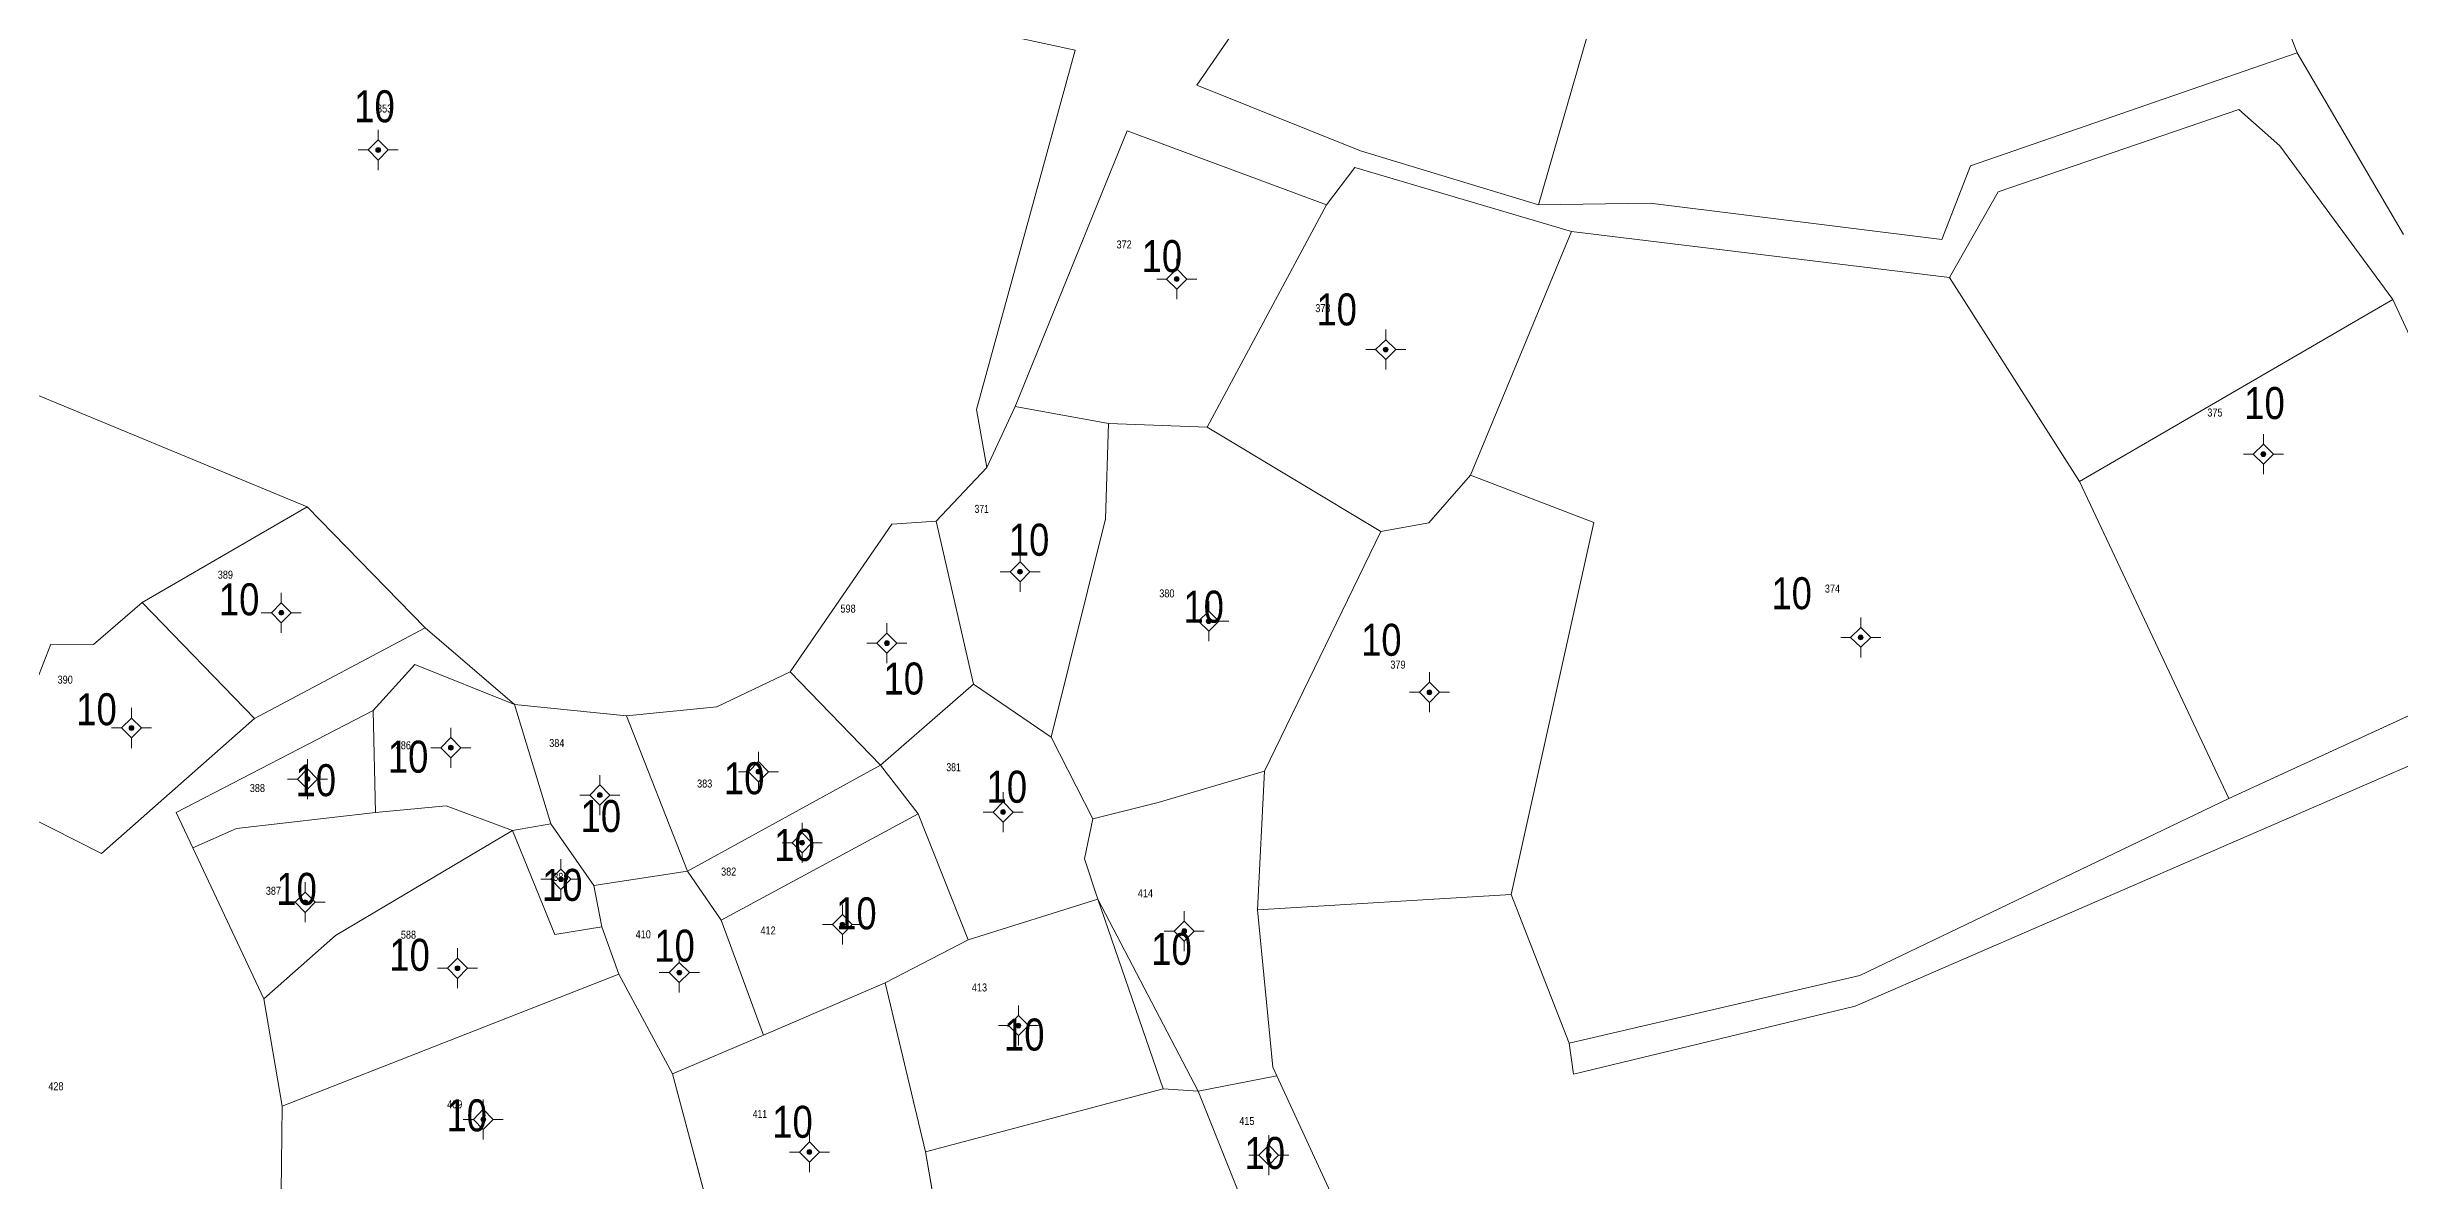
# Model space of a CAD drawing. Header units: metres. Extents: x 343613 to 365037, y 1839984 to 1846362.
# Drawn here: x 364782.8 to 364929.8, y 1840083.2 to 1840154 of the extents above; entities that cross this region are included whole.
import ezdxf

# ---------------------------------------------------------------- set-up
doc = ezdxf.new("R2010")
doc.units = ezdxf.units.M
doc.header["$LTSCALE"] = 0.2
for name, color, linetype, lineweight in [('10', 7, 'Continuous', 13), ('11', 7, 'Continuous', 13), ('22', 7, 'Continuous', 13)]:
    doc.layers.add(name, color=color, linetype=linetype, lineweight=lineweight)
doc.layers.add('14', color=7, linetype='Continuous')
doc.layers.add('15', color=7, linetype='Continuous')

msp = doc.modelspace()

# ---------------------------------------------------------------- hatches: boundary and pattern name
at = {"layer": '11'}
for points in [[(364803.5898, 1840147.58, 1), (364803.2897, 1840147.58, 1)], [(364853.4898, 1840139.52, 1), (364853.1898, 1840139.52, 1)], [(364866.5498, 1840135.11, 1), (364866.2498, 1840135.11, 1)], [(364921.3898, 1840128.58, 1), (364921.0897, 1840128.58, 1)], [(364843.6998, 1840121.23, 1), (364843.3997, 1840121.23, 1)], [(364797.5398, 1840118.67, 1), (364797.2398, 1840118.67, 1)], [(364855.4898, 1840118.14, 1), (364855.1898, 1840118.14, 1)], [(364835.3798, 1840116.77, 1), (364835.0797, 1840116.77, 1)], [(364896.2298, 1840117.13, 1), (364895.9298, 1840117.13, 1)], [(364869.2798, 1840113.7, 1), (364868.9797, 1840113.7, 1)], [(364788.1798, 1840111.47, 1), (364787.8798, 1840111.47, 1)], [(364808.1298, 1840110.24, 1), (364807.8297, 1840110.24, 1)], [(364799.1798, 1840108.28, 1), (364798.8798, 1840108.28, 1)], [(364827.3598, 1840108.74, 1), (364827.0598, 1840108.74, 1)], [(364817.4398, 1840107.28, 1), (364817.1397, 1840107.28, 1)], [(364842.6398, 1840106.22, 1), (364842.3397, 1840106.22, 1)], [(364830.0798, 1840104.3, 1), (364829.7797, 1840104.3, 1)], [(364815.0098, 1840102.02, 1), (364814.7097, 1840102.02, 1)], [(364799.0298, 1840100.58, 1), (364798.7297, 1840100.58, 1)], [(364832.5998, 1840099.19, 1), (364832.2998, 1840099.19, 1)], [(364853.9598, 1840098.78, 1), (364853.6597, 1840098.78, 1)], [(364808.5498, 1840096.46, 1), (364808.2498, 1840096.46, 1)], [(364822.4098, 1840096.19, 1), (364822.1098, 1840096.19, 1)], [(364843.5998, 1840092.88, 1), (364843.2998, 1840092.88, 1)], [(364810.1598, 1840087.02, 1), (364809.8598, 1840087.02, 1)], [(364830.5398, 1840084.98, 1), (364830.2398, 1840084.98, 1)], [(364859.2398, 1840084.78, 1), (364858.9398, 1840084.78, 1)]]:
    msp.add_hatch(color=256, dxfattribs=at).paths.add_polyline_path(points)

# ---------------------------------------------------------------- linework, layer by layer
at = {"layer": '10'}
for p, q in [((364862.7, 1840144.16), (364855.25, 1840130.27)), ((364901.62, 1840139.62), (364878.01, 1840142.49)), ((364909.76, 1840126.87), (364901.62, 1840139.62)), ((364778.51, 1840133.77), (364799.01, 1840125.28)), ((364843.24, 1840131.56), (364841.47, 1840127.75)), ((364843.24, 1840131.56), (364849.07, 1840130.49)), ((364849.07, 1840130.49), (364855.25, 1840130.27)), ((364855.25, 1840130.27), (364866.09, 1840123.74)), ((364838.3, 1840124.39), (364841.47, 1840127.75)), ((364919.09, 1840107.06), (364909.76, 1840126.87)), ((364799.01, 1840125.28), (364788.7, 1840119.31)), ((364806.38, 1840117.73), (364799.01, 1840125.28)), ((364858.83, 1840108.77), (364866.09, 1840123.74)), ((364795.72, 1840112.06), (364788.7, 1840119.31)), ((364795.72, 1840112.06), (364806.38, 1840117.73)), ((364811.97, 1840112.94), (364806.38, 1840117.73)), ((364834.84, 1840109.15), (364840.64, 1840114.2)), ((364803.27, 1840106.19), (364803.12, 1840112.57)), ((364814.23, 1840105.48), (364811.97, 1840112.94)), ((364822.77, 1840102.52), (364818.95, 1840112.24)), ((364845.5, 1840110.9), (364848.09, 1840105.8)), ((364824.87, 1840099.46), (364837.19, 1840106.11)), ((364811.84, 1840105.06), (364814.23, 1840105.48)), ((364822.77, 1840102.52), (364816.91, 1840101.63)), ((364848.42, 1840100.77), (364840.3, 1840098.23)), ((364852.49, 1840088.93), (364848.42, 1840100.77)), ((364874.23, 1840101.07), (364858.38, 1840100.12)), ((364877.86, 1840091.77), (364874.23, 1840101.07)), ((364817.42, 1840099.05), (364818.49, 1840096.09)), ((364824.87, 1840099.46), (364827.52, 1840092.27)), ((364835.13, 1840095.56), (364840.3, 1840098.23)), ((364818.49, 1840096.09), (364821.84, 1840089.86)), ((364796.29, 1840094.56), (364797.44, 1840087.85)), ((364827.52, 1840092.27), (364835.13, 1840095.56)), ((364835.13, 1840095.56), (364837.64, 1840085)), ((364821.84, 1840089.86), (364827.52, 1840092.27)), ((364824.47, 1840079.96), (364821.84, 1840089.86)), ((364837.64, 1840085), (364838.73, 1840078.71))]:
    msp.add_line(p, q, dxfattribs=at)
for points in [[(364758.59, 1840144.43), (364795.34, 1840182.91), (364799.58, 1840181.04), (364810.73, 1840172.37), (364834.61, 1840156.49), (364847, 1840153.81), (364840.83, 1840131.37), (364841.47, 1840127.75)], [(364915.05, 1840174.98), (364923.35, 1840153.65), (364929.99, 1840142.31)], [(364923.35, 1840153.65), (364902.94, 1840146.59), (364901.14, 1840141.98), (364882.93, 1840144.26), (364875.95, 1840144.15)], [(364919.09, 1840107.06), (364939.46, 1840116.44), (364929.33, 1840138.24), (364922.28, 1840147.85), (364919.7, 1840150.11), (364904.66, 1840144.96), (364901.62, 1840139.62)], [(364862.7, 1840144.16), (364850.24, 1840148.77), (364843.24, 1840131.56)], [(364878.01, 1840142.49), (364864.48, 1840146.48), (364862.7, 1840144.16)], [(364874.23, 1840101.07), (364879.41, 1840124.3), (364871.7, 1840127.27), (364878.01, 1840142.49)], [(364845.5, 1840110.9), (364848.89, 1840124.53), (364849.07, 1840130.49)], [(364871.7, 1840127.27), (364869.1, 1840124.29), (364866.09, 1840123.74)], [(364838.3, 1840124.39), (364835.53, 1840124.2), (364829.18, 1840114.97), (364824.6, 1840112.8), (364818.95, 1840112.24), (364811.97, 1840112.94)], [(364845.5, 1840110.9), (364840.64, 1840114.2), (364838.3, 1840124.39)], [(364788.7, 1840119.31), (364785.66, 1840116.69), (364782.99, 1840116.71), (364781.1, 1840111.84)], [(364803.12, 1840112.57), (364805.73, 1840115.43), (364811.97, 1840112.94)], [(364840.3, 1840098.23), (364837.19, 1840106.11), (364834.84, 1840109.15), (364829.18, 1840114.97)], [(364779.8, 1840106.83), (364786.16, 1840103.63), (364795.72, 1840112.06)], [(364803.12, 1840112.57), (364790.82, 1840106.2), (364791.87, 1840103.99), (364796.29, 1840094.56), (364800.78, 1840098.5), (364811.84, 1840105.06)], [(364961.37, 1840089.61), (364951.92, 1840098.44), (364938.74, 1840112.76), (364895.74, 1840094.1), (364878.13, 1840089.85), (364877.86, 1840091.77)], [(364824.87, 1840099.46), (364822.77, 1840102.52), (364834.84, 1840109.15)], [(364848.09, 1840105.8), (364852.18, 1840106.82), (364858.83, 1840108.77), (364858.38, 1840100.12)], [(364791.87, 1840103.99), (364794.59, 1840105.19), (364803.27, 1840106.19)], [(364803.27, 1840106.19), (364807.69, 1840106.6), (364811.84, 1840105.06)], [(364877.86, 1840091.77), (364896.02, 1840096.01), (364919.09, 1840107.06)], [(364817.42, 1840099.05), (364814.49, 1840098.56), (364811.84, 1840105.06)], [(364814.23, 1840105.48), (364816.91, 1840101.63), (364817.42, 1840099.05)], [(364848.42, 1840100.77), (364847.57, 1840103.29), (364848.09, 1840105.8)], [(364858.38, 1840100.12), (364859.34, 1840090.29), (364859.6, 1840089.74)], [(364818.49, 1840096.09), (364797.44, 1840087.85), (364797.34, 1840078.9), (364804.95, 1840078.66), (364804.95, 1840068.13)], [(364854.69, 1840088.79), (364852.49, 1840088.93), (364837.64, 1840085)]]:
    msp.add_lwpolyline(points, dxfattribs=at)
for points in [[(364875.95, 1840144.15), (364864.83, 1840147.53), (364854.59, 1840151.62), (364865.25, 1840167.08), (364881.44, 1840163.22)], [(364854.69, 1840088.79), (364859.6, 1840089.74), (364863.45, 1840081.38), (364858.27, 1840079.83)]]:
    msp.add_lwpolyline(points, close=True, dxfattribs=at)
at = {"layer": '11'}
for p, q in [((364803.44, 1840148.83), (364803.44, 1840148.21)), ((364802.81, 1840147.58), (364802.19, 1840147.58)), ((364804.69, 1840147.58), (364804.07, 1840147.58)), ((364803.44, 1840146.95), (364803.44, 1840146.33)), ((364853.34, 1840140.77), (364853.34, 1840140.15)), ((364852.71, 1840139.52), (364852.09, 1840139.52)), ((364853.34, 1840138.89), (364853.34, 1840138.27)), ((364854.59, 1840139.52), (364853.97, 1840139.52)), ((364866.4, 1840136.36), (364866.4, 1840135.73)), ((364865.77, 1840135.11), (364865.15, 1840135.11)), ((364866.4, 1840134.49), (364866.4, 1840133.86)), ((364867.65, 1840135.11), (364867.03, 1840135.11)), ((364921.24, 1840129.83), (364921.24, 1840129.21)), ((364920.61, 1840128.58), (364919.99, 1840128.58)), ((364922.49, 1840128.58), (364921.87, 1840128.58)), ((364921.24, 1840127.95), (364921.24, 1840127.33)), ((364843.55, 1840122.48), (364843.55, 1840121.85)), ((364842.93, 1840121.23), (364842.3, 1840121.23)), ((364844.8, 1840121.23), (364844.17, 1840121.23)), ((364797.39, 1840119.92), (364797.39, 1840119.29)), ((364843.55, 1840120.61), (364843.55, 1840119.98)), ((364855.34, 1840119.39), (364855.34, 1840118.77)), ((364796.77, 1840118.67), (364796.14, 1840118.67)), ((364797.39, 1840118.05), (364797.39, 1840117.42)), ((364798.64, 1840118.67), (364798.01, 1840118.67)), ((364835.23, 1840118.02), (364835.23, 1840117.39)), ((364854.71, 1840118.14), (364854.09, 1840118.14)), ((364856.59, 1840118.14), (364855.97, 1840118.14)), ((364896.08, 1840118.38), (364896.08, 1840117.75)), ((364834.61, 1840116.77), (364833.98, 1840116.77)), ((364836.48, 1840116.77), (364835.85, 1840116.77)), ((364855.34, 1840117.51), (364855.34, 1840116.89)), ((364895.45, 1840117.13), (364894.83, 1840117.13)), ((364896.08, 1840116.51), (364896.08, 1840115.88)), ((364897.33, 1840117.13), (364896.71, 1840117.13)), ((364835.23, 1840116.15), (364835.23, 1840115.52)), ((364869.13, 1840114.95), (364869.13, 1840114.33)), ((364868.51, 1840113.7), (364867.88, 1840113.7)), ((364870.38, 1840113.7), (364869.75, 1840113.7)), ((364788.03, 1840112.72), (364788.03, 1840112.09)), ((364869.13, 1840113.07), (364869.13, 1840112.45)), ((364787.41, 1840111.47), (364786.78, 1840111.47)), ((364788.03, 1840110.85), (364788.03, 1840110.22)), ((364789.28, 1840111.47), (364788.65, 1840111.47)), ((364807.98, 1840111.49), (364807.98, 1840110.87)), ((364799.03, 1840109.53), (364799.03, 1840108.91)), ((364807.35, 1840110.24), (364806.73, 1840110.24)), ((364807.98, 1840109.61), (364807.98, 1840108.99)), ((364809.23, 1840110.24), (364808.61, 1840110.24)), ((364827.21, 1840109.99), (364827.21, 1840109.37)), ((364798.41, 1840108.28), (364797.78, 1840108.28)), ((364799.03, 1840107.65), (364799.03, 1840107.03)), ((364800.28, 1840108.28), (364799.65, 1840108.28)), ((364817.29, 1840108.53), (364817.29, 1840107.91)), ((364826.59, 1840108.74), (364825.96, 1840108.74)), ((364827.21, 1840108.11), (364827.21, 1840107.49)), ((364828.46, 1840108.74), (364827.83, 1840108.74)), ((364842.49, 1840107.47), (364842.49, 1840106.85)), ((364816.67, 1840107.28), (364816.04, 1840107.28)), ((364817.29, 1840106.65), (364817.29, 1840106.03)), ((364818.54, 1840107.28), (364817.91, 1840107.28)), ((364841.87, 1840106.22), (364841.24, 1840106.22)), ((364843.74, 1840106.22), (364843.11, 1840106.22)), ((364829.93, 1840105.55), (364829.93, 1840104.93)), ((364842.49, 1840105.59), (364842.49, 1840104.97)), ((364814.86, 1840103.27), (364814.86, 1840102.65)), ((364829.31, 1840104.3), (364828.68, 1840104.3)), ((364829.93, 1840103.67), (364829.93, 1840103.05)), ((364831.18, 1840104.3), (364830.55, 1840104.3)), ((364798.88, 1840101.83), (364798.88, 1840101.21)), ((364814.23, 1840102.02), (364813.61, 1840102.02)), ((364816.11, 1840102.02), (364815.49, 1840102.02)), ((364798.25, 1840100.58), (364797.63, 1840100.58)), ((364800.13, 1840100.58), (364799.51, 1840100.58)), ((364814.86, 1840101.39), (364814.86, 1840100.77)), ((364832.45, 1840100.44), (364832.45, 1840099.81)), ((364798.88, 1840099.95), (364798.88, 1840099.33)), ((364831.83, 1840099.19), (364831.2, 1840099.19)), ((364833.7, 1840099.19), (364833.07, 1840099.19)), ((364853.19, 1840098.78), (364852.56, 1840098.78)), ((364853.81, 1840100.03), (364853.81, 1840099.41)), ((364855.06, 1840098.78), (364854.43, 1840098.78)), ((364808.4, 1840097.71), (364808.4, 1840097.09)), ((364822.26, 1840097.44), (364822.26, 1840096.81)), ((364832.45, 1840098.57), (364832.45, 1840097.94)), ((364853.81, 1840098.15), (364853.81, 1840097.53)), ((364807.77, 1840096.46), (364807.15, 1840096.46)), ((364808.4, 1840095.83), (364808.4, 1840095.21)), ((364809.65, 1840096.46), (364809.03, 1840096.46)), ((364821.63, 1840096.19), (364821.01, 1840096.19)), ((364823.51, 1840096.19), (364822.89, 1840096.19)), ((364822.26, 1840095.57), (364822.26, 1840094.94)), ((364842.83, 1840092.88), (364842.2, 1840092.88)), ((364843.45, 1840094.13), (364843.45, 1840093.51)), ((364844.7, 1840092.88), (364844.07, 1840092.88)), ((364843.45, 1840092.25), (364843.45, 1840091.63)), ((364809.39, 1840087.02), (364808.76, 1840087.02)), ((364810.01, 1840088.27), (364810.01, 1840087.65)), ((364811.26, 1840087.02), (364810.63, 1840087.02)), ((364810.01, 1840086.39), (364810.01, 1840085.77)), ((364830.39, 1840086.23), (364830.39, 1840085.61)), ((364859.09, 1840086.03), (364859.09, 1840085.41)), ((364829.77, 1840084.98), (364829.14, 1840084.98)), ((364830.39, 1840084.35), (364830.39, 1840083.73)), ((364831.64, 1840084.98), (364831.01, 1840084.98)), ((364858.47, 1840084.78), (364857.84, 1840084.78)), ((364859.09, 1840084.15), (364859.09, 1840083.53)), ((364860.34, 1840084.78), (364859.71, 1840084.78))]:
    msp.add_line(p, q, dxfattribs=at)
for points in [[(364803.44, 1840148.21), (364802.81, 1840147.58), (364803.44, 1840146.95), (364804.07, 1840147.58)], [(364853.34, 1840140.15), (364852.71, 1840139.52), (364853.34, 1840138.89), (364853.97, 1840139.52)], [(364866.4, 1840135.73), (364865.77, 1840135.11), (364866.4, 1840134.49), (364867.03, 1840135.11)], [(364921.24, 1840129.21), (364920.61, 1840128.58), (364921.24, 1840127.95), (364921.87, 1840128.58)], [(364843.55, 1840121.85), (364842.93, 1840121.23), (364843.55, 1840120.61), (364844.17, 1840121.23)], [(364797.39, 1840119.29), (364796.77, 1840118.67), (364797.39, 1840118.05), (364798.01, 1840118.67)], [(364855.34, 1840118.77), (364854.71, 1840118.14), (364855.34, 1840117.51), (364855.97, 1840118.14)], [(364896.08, 1840117.75), (364895.45, 1840117.13), (364896.08, 1840116.51), (364896.71, 1840117.13)], [(364835.23, 1840117.39), (364834.61, 1840116.77), (364835.23, 1840116.15), (364835.85, 1840116.77)], [(364869.13, 1840114.33), (364868.51, 1840113.7), (364869.13, 1840113.07), (364869.75, 1840113.7)], [(364788.03, 1840112.09), (364787.41, 1840111.47), (364788.03, 1840110.85), (364788.65, 1840111.47)], [(364807.98, 1840110.87), (364807.35, 1840110.24), (364807.98, 1840109.61), (364808.61, 1840110.24)], [(364827.21, 1840109.37), (364826.59, 1840108.74), (364827.21, 1840108.11), (364827.83, 1840108.74)], [(364799.03, 1840108.91), (364798.41, 1840108.28), (364799.03, 1840107.65), (364799.65, 1840108.28)], [(364817.29, 1840107.91), (364816.67, 1840107.28), (364817.29, 1840106.65), (364817.91, 1840107.28)], [(364842.49, 1840106.85), (364841.87, 1840106.22), (364842.49, 1840105.59), (364843.11, 1840106.22)], [(364829.93, 1840104.93), (364829.31, 1840104.3), (364829.93, 1840103.67), (364830.55, 1840104.3)], [(364814.86, 1840102.65), (364814.23, 1840102.02), (364814.86, 1840101.39), (364815.49, 1840102.02)], [(364798.88, 1840101.21), (364798.25, 1840100.58), (364798.88, 1840099.95), (364799.51, 1840100.58)], [(364832.45, 1840099.81), (364831.83, 1840099.19), (364832.45, 1840098.57), (364833.07, 1840099.19)], [(364853.81, 1840099.41), (364853.19, 1840098.78), (364853.81, 1840098.15), (364854.43, 1840098.78)], [(364808.4, 1840097.09), (364807.77, 1840096.46), (364808.4, 1840095.83), (364809.03, 1840096.46)], [(364822.26, 1840096.81), (364821.63, 1840096.19), (364822.26, 1840095.57), (364822.89, 1840096.19)], [(364843.45, 1840093.51), (364842.83, 1840092.88), (364843.45, 1840092.25), (364844.07, 1840092.88)], [(364810.01, 1840087.65), (364809.39, 1840087.02), (364810.01, 1840086.39), (364810.63, 1840087.02)], [(364830.39, 1840085.61), (364829.77, 1840084.98), (364830.39, 1840084.35), (364831.01, 1840084.98)], [(364859.09, 1840085.41), (364858.47, 1840084.78), (364859.09, 1840084.15), (364859.71, 1840084.78)]]:
    msp.add_lwpolyline(points, close=True, dxfattribs=at)
for centre in [(364803.4398, 1840147.58), (364853.3398, 1840139.52), (364866.3998, 1840135.11), (364921.2398, 1840128.58), (364843.5498, 1840121.23), (364797.3898, 1840118.67), (364855.3398, 1840118.14), (364835.2297, 1840116.77), (364896.0798, 1840117.13), (364869.1298, 1840113.7), (364788.0298, 1840111.47), (364807.9797, 1840110.24), (364799.0298, 1840108.28), (364827.2098, 1840108.74), (364817.2897, 1840107.28), (364842.4898, 1840106.22), (364829.9298, 1840104.3), (364814.8598, 1840102.02), (364798.8798, 1840100.58), (364832.4498, 1840099.19), (364853.8098, 1840098.78), (364808.3998, 1840096.46), (364822.2598, 1840096.19), (364843.4498, 1840092.88), (364810.0098, 1840087.02), (364830.3898, 1840084.98), (364859.0898, 1840084.78)]:
    msp.add_circle(centre, 0.15, dxfattribs=at)
at = {"layer": '22'}
for p, q in [((364915.05, 1840174.98), (364923.35, 1840153.65)), ((364923.35, 1840153.65), (364929.99, 1840142.31)), ((364862.7, 1840144.16), (364855.25, 1840130.27)), ((364871.7, 1840127.27), (364878.01, 1840142.49)), ((364778.51, 1840133.77), (364799.01, 1840125.28)), ((364843.24, 1840131.56), (364841.47, 1840127.75)), ((364855.25, 1840130.27), (364866.09, 1840123.74)), ((364838.3, 1840124.39), (364841.47, 1840127.75)), ((364858.83, 1840108.77), (364866.09, 1840123.74)), ((364795.72, 1840112.06), (364788.7, 1840119.31)), ((364795.72, 1840112.06), (364806.38, 1840117.73)), ((364919.09, 1840107.06), (364939.46, 1840116.44)), ((364834.84, 1840109.15), (364829.18, 1840114.97)), ((364803.27, 1840106.19), (364803.12, 1840112.57)), ((364822.77, 1840102.52), (364818.95, 1840112.24)), ((364845.5, 1840110.9), (364848.09, 1840105.8)), ((364822.77, 1840102.52), (364834.84, 1840109.15)), ((364814.23, 1840105.48), (364816.91, 1840101.63)), ((364824.87, 1840099.46), (364827.52, 1840092.27)), ((364859.6, 1840089.74), (364859.34, 1840090.29))]:
    msp.add_line(p, q, dxfattribs=at)
for points in [[(364841.47, 1840127.75), (364840.83, 1840131.37), (364847, 1840153.81), (364834.61, 1840156.49), (364810.73, 1840172.37), (364799.58, 1840181.04)], [(364929.33, 1840138.24), (364922.28, 1840147.85), (364919.7, 1840150.11), (364904.66, 1840144.96), (364901.62, 1840139.62), (364878.01, 1840142.49)], [(364862.7, 1840144.16), (364850.24, 1840148.77), (364843.24, 1840131.56)], [(364878.01, 1840142.49), (364864.48, 1840146.48), (364862.7, 1840144.16)], [(364919.09, 1840107.06), (364909.76, 1840126.87), (364929.33, 1840138.24)], [(364929.33, 1840138.24), (364939.46, 1840116.44), (364938.74, 1840112.76)], [(364843.24, 1840131.56), (364849.07, 1840130.49), (364855.25, 1840130.27)], [(364845.5, 1840110.9), (364848.89, 1840124.53), (364849.07, 1840130.49)], [(364871.7, 1840127.27), (364869.1, 1840124.29), (364866.09, 1840123.74)], [(364874.23, 1840101.07), (364879.41, 1840124.3), (364871.7, 1840127.27)], [(364806.38, 1840117.73), (364799.01, 1840125.28), (364788.7, 1840119.31)], [(364838.3, 1840124.39), (364835.53, 1840124.2), (364829.18, 1840114.97)], [(364845.5, 1840110.9), (364840.64, 1840114.2), (364838.3, 1840124.39)], [(364788.7, 1840119.31), (364785.66, 1840116.69), (364782.99, 1840116.71), (364781.1, 1840111.84)], [(364818.95, 1840112.24), (364811.97, 1840112.94), (364806.38, 1840117.73)], [(364803.12, 1840112.57), (364805.73, 1840115.43), (364811.97, 1840112.94)], [(364829.18, 1840114.97), (364824.6, 1840112.8), (364818.95, 1840112.24)], [(364779.8, 1840106.83), (364786.16, 1840103.63), (364795.72, 1840112.06)], [(364803.12, 1840112.57), (364790.82, 1840106.2), (364791.87, 1840103.99)], [(364811.84, 1840105.06), (364814.23, 1840105.48), (364811.97, 1840112.94)], [(364938.74, 1840112.76), (364895.74, 1840094.1), (364878.13, 1840089.85), (364877.86, 1840091.77)], [(364824.87, 1840099.46), (364837.19, 1840106.11), (364834.84, 1840109.15)], [(364848.09, 1840105.8), (364852.18, 1840106.82), (364858.83, 1840108.77)], [(364858.83, 1840108.77), (364858.38, 1840100.12), (364859.34, 1840090.29)], [(364791.87, 1840103.99), (364794.59, 1840105.19), (364803.27, 1840106.19)], [(364803.27, 1840106.19), (364807.69, 1840106.6), (364811.84, 1840105.06)], [(364835.13, 1840095.56), (364840.3, 1840098.23), (364837.19, 1840106.11)], [(364877.86, 1840091.77), (364896.02, 1840096.01), (364919.09, 1840107.06)], [(364791.87, 1840103.99), (364796.29, 1840094.56), (364800.78, 1840098.5), (364811.84, 1840105.06)], [(364817.42, 1840099.05), (364814.49, 1840098.56), (364811.84, 1840105.06)], [(364848.42, 1840100.77), (364847.57, 1840103.29), (364848.09, 1840105.8)], [(364824.87, 1840099.46), (364822.77, 1840102.52), (364816.91, 1840101.63), (364817.42, 1840099.05), (364818.49, 1840096.09), (364821.84, 1840089.86)], [(364854.69, 1840088.79), (364848.42, 1840100.77), (364840.3, 1840098.23)], [(364877.86, 1840091.77), (364874.23, 1840101.07), (364858.38, 1840100.12)], [(364818.49, 1840096.09), (364797.44, 1840087.85), (364797.34, 1840078.9), (364804.95, 1840078.66), (364821.93, 1840078.54), (364823.12, 1840077.94)], [(364828.32, 1840074.39), (364824.47, 1840079.96), (364821.84, 1840089.86), (364827.52, 1840092.27), (364835.13, 1840095.56), (364837.64, 1840085), (364838.73, 1840078.71)], [(364854.69, 1840088.79), (364852.49, 1840088.93), (364837.64, 1840085)]]:
    msp.add_lwpolyline(points, dxfattribs=at)
for points in [[(364875.95, 1840144.15), (364864.83, 1840147.53), (364854.59, 1840151.62), (364865.25, 1840167.08), (364881.44, 1840163.22)], [(364859.6, 1840089.74), (364863.45, 1840081.38), (364858.27, 1840079.83), (364854.69, 1840088.79)]]:
    msp.add_lwpolyline(points, close=True, dxfattribs=at)

# ---------------------------------------------------------------- texts
at = {"layer": '14', "width": 0.85}
for p in [(364801.95, 1840149.31), (364851.15, 1840139.95), (364862.07, 1840136.62), (364920.05, 1840130.77), (364842.85, 1840122.23), (364890.5, 1840118.89), (364793.49, 1840118.51), (364853.76, 1840118.05), (364864.86, 1840115.98), (364835.02, 1840113.56), (364784.58, 1840111.64), (364804.05, 1840108.68), (364798.28, 1840107.21), (364825.05, 1840107.33), (364841.46, 1840106.8), (364816.09, 1840104.97), (364828.19, 1840103.16), (364797.08, 1840100.42), (364813.68, 1840100.67), (364832.06, 1840098.89), (364820.7, 1840096.87), (364851.75, 1840096.67), (364804.14, 1840096.3), (364842.55, 1840091.32), (364807.71, 1840086.27), (364828.07, 1840085.87), (364857.58, 1840083.92)]:
    msp.add_text('10', height=2, dxfattribs=at).set_placement(p)
at = {"layer": '15'}
for s, width, p in [('353', 0.85, (364803.37, 1840149.92)), ('372', 0.85, (364849.58, 1840141.43)), ('373', 0.85, (364862, 1840137.45)), ('375', 0.85, (364917.74, 1840130.93)), ('371', 0.8, (364840.71, 1840124.91)), ('389', 0.85, (364793.42, 1840120.8)), ('380', 0.85, (364852.25, 1840119.63)), ('374', 0.85, (364893.84, 1840119.93)), ('598', 0.85, (364832.33, 1840118.68)), ('379', 0.85, (364866.69, 1840115.18)), ('390', 0.85, (364783.41, 1840114.24)), ('386', 0.85, (364804.54, 1840110.14)), ('384', 0.85, (364814.13, 1840110.28)), ('381', 0.8, (364838.95, 1840108.77)), ('388', 0.85, (364795.42, 1840107.47)), ('383', 0.85, (364823.37, 1840107.75)), ('385', 0.85, (364814.38, 1840101.92)), ('382', 0.85, (364824.87, 1840102.25)), ('387', 0.85, (364796.42, 1840101.05)), ('414', 0.85, (364850.91, 1840100.9)), ('588', 0.85, (364804.86, 1840098.31)), ('410', 0.85, (364819.53, 1840098.33)), ('412', 0.85, (364827.33, 1840098.57)), ('413', 0.85, (364840.54, 1840095.01)), ('428', 0.85, (364782.83, 1840088.84)), ('409', 0.85, (364807.75, 1840087.71)), ('411', 0.8, (364826.85, 1840087.11)), ('415', 0.85, (364857.25, 1840086.67))]:
    msp.add_text(s, height=0.5, dxfattribs=dict(at, width=width)).set_placement(p)

doc.saveas('drawing.dxf')
